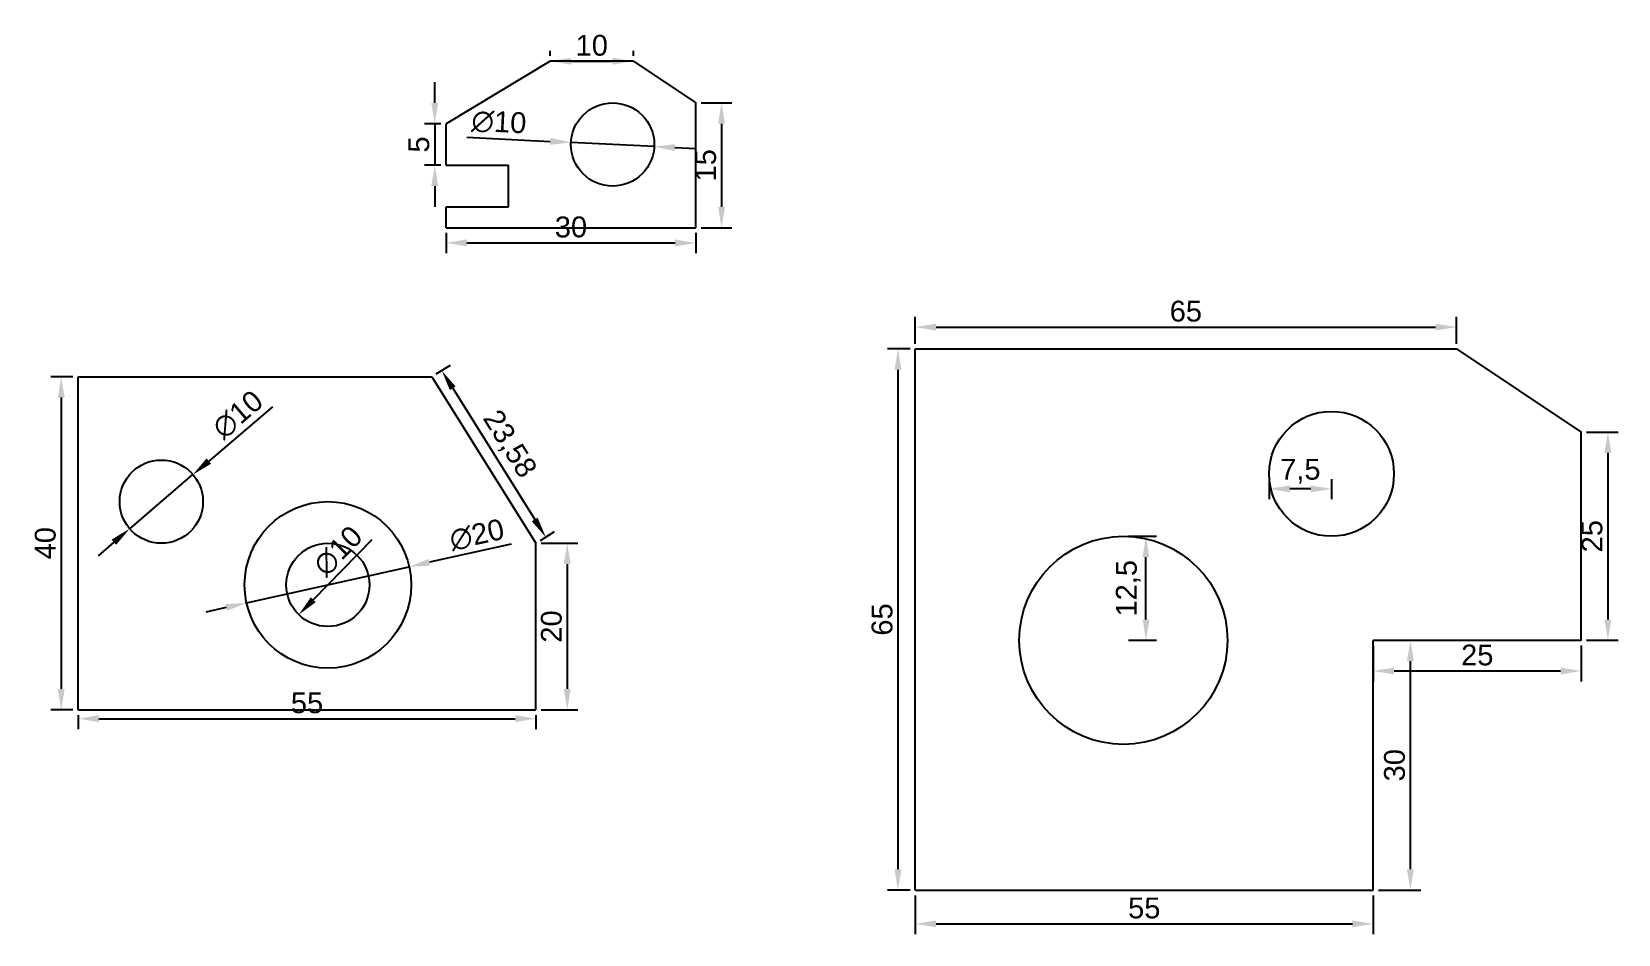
# Model space of a CAD drawing. Header units: millimetres. Extents: x 7270 to 7460, y 6341 to 6449.
import ezdxf

# ---------------------------------------------------------------- set-up
doc = ezdxf.new("R2010")
doc.units = ezdxf.units.MM
doc.styles.get("Standard").update_dxf_attribs({"font": 'arial.ttf'})
doc.dimstyles.new('ISO-25', dxfattribs={"dimtxt": 2.5, "dimasz": 2.5, "dimexe": 1.25, "dimexo": 0.625, "dimtad": 1, "dimtxsty": 'Standard', "dimcen": 2.5, "dimadec": 0, "dimazin": 0, "dimtfac": 1, "dimtmove": 0, "dimatfit": 3, "dimfxl": 1, "dimarcsym": 0})

# ---------------------------------------------------------------- blocks, each defined once
blk = doc.blocks.new('*D2')
at = {"color": 0, "lineweight": -2, "transparency": 16777216}
for p, q in [((7375.18, 6411), (7372.48, 6411)), ((7373.73, 6408.5), (7373.73, 6348.5)), ((7375.18, 6346), (7372.48, 6346))]:
    blk.add_line(p, q, dxfattribs=at)
at = {"color": 0, "transparency": 16777216}
for points in [[(7373.31, 6408.5), (7374.15, 6408.5), (7373.73, 6411)], [(7373.31, 6348.5), (7374.15, 6348.5), (7373.73, 6346)]]:
    blk.add_solid(points, dxfattribs=at)
at = {"layer": 'Defpoints', "color": 0, "transparency": 16777216}
for p in [(7375.81, 6411), (7373.73, 6346), (7375.81, 6346)]:
    blk.add_point(p, dxfattribs=at)
at = {"color": 0, "transparency": 16777216, "insert": (7371.83, 6378.5), "char_height": 2.5, "attachment_point": 5, "rotation": 90}
blk.add_mtext('65', dxfattribs=at)
blk = doc.blocks.new('*D3')
at = {"color": 0, "lineweight": -2, "transparency": 16777216}
for p, q in [((7375.81, 6345.37), (7375.81, 6340.7)), ((7430.81, 6345.37), (7430.81, 6340.7)), ((7378.31, 6341.95), (7428.31, 6341.95))]:
    blk.add_line(p, q, dxfattribs=at)
at = {"color": 0, "transparency": 16777216}
for points in [[(7378.31, 6342.36), (7378.31, 6341.53), (7375.81, 6341.95)], [(7428.31, 6342.36), (7428.31, 6341.53), (7430.81, 6341.95)]]:
    blk.add_solid(points, dxfattribs=at)
at = {"layer": 'Defpoints', "color": 0, "transparency": 16777216}
for p in [(7375.81, 6346), (7430.81, 6346), (7430.81, 6341.95)]:
    blk.add_point(p, dxfattribs=at)
at = {"color": 0, "transparency": 16777216, "insert": (7403.31, 6343.84), "char_height": 2.5, "attachment_point": 5}
blk.add_mtext('55', dxfattribs=at)
blk = doc.blocks.new('*D4')
at = {"color": 0, "lineweight": -2, "transparency": 16777216}
for p, q in [((7431.43, 6376), (7436.53, 6376)), ((7435.28, 6348.5), (7435.28, 6373.5)), ((7431.43, 6346), (7436.53, 6346))]:
    blk.add_line(p, q, dxfattribs=at)
at = {"color": 0, "transparency": 16777216}
for points in [[(7434.86, 6373.5), (7435.69, 6373.5), (7435.28, 6376)], [(7434.86, 6348.5), (7435.69, 6348.5), (7435.28, 6346)]]:
    blk.add_solid(points, dxfattribs=at)
at = {"layer": 'Defpoints', "color": 0, "transparency": 16777216}
for p in [(7430.81, 6376), (7435.28, 6376), (7430.81, 6346)]:
    blk.add_point(p, dxfattribs=at)
at = {"color": 0, "transparency": 16777216, "insert": (7433.38, 6361), "char_height": 2.5, "attachment_point": 5, "rotation": 90}
blk.add_mtext('30', dxfattribs=at)
blk = doc.blocks.new('*D5')
at = {"color": 0, "lineweight": -2, "transparency": 16777216}
for p, q in [((7430.81, 6375.37), (7430.81, 6371.07)), ((7455.81, 6375.37), (7455.81, 6371.07)), ((7433.31, 6372.32), (7453.31, 6372.32))]:
    blk.add_line(p, q, dxfattribs=at)
at = {"color": 0, "transparency": 16777216}
for points in [[(7433.31, 6372.73), (7433.31, 6371.9), (7430.81, 6372.32)], [(7453.31, 6372.73), (7453.31, 6371.9), (7455.81, 6372.32)]]:
    blk.add_solid(points, dxfattribs=at)
at = {"layer": 'Defpoints', "color": 0, "transparency": 16777216}
for p in [(7430.81, 6376), (7455.81, 6376), (7455.81, 6372.32)]:
    blk.add_point(p, dxfattribs=at)
at = {"color": 0, "transparency": 16777216, "insert": (7443.31, 6374.22), "char_height": 2.5, "attachment_point": 5}
blk.add_mtext('25', dxfattribs=at)
blk = doc.blocks.new('*D6')
at = {"color": 0, "lineweight": -2, "transparency": 16777216}
for p, q in [((7375.81, 6411.62), (7375.81, 6414.87)), ((7440.81, 6411.62), (7440.81, 6414.87)), ((7378.31, 6413.62), (7438.31, 6413.62))]:
    blk.add_line(p, q, dxfattribs=at)
at = {"color": 0, "transparency": 16777216}
for points in [[(7378.31, 6414.03), (7378.31, 6413.2), (7375.81, 6413.62)], [(7438.31, 6414.03), (7438.31, 6413.2), (7440.81, 6413.62)]]:
    blk.add_solid(points, dxfattribs=at)
at = {"layer": 'Defpoints', "color": 0, "transparency": 16777216}
for p in [(7440.81, 6413.62), (7375.81, 6411), (7440.81, 6411)]:
    blk.add_point(p, dxfattribs=at)
at = {"color": 0, "transparency": 16777216, "insert": (7408.31, 6415.52), "char_height": 2.5, "attachment_point": 5}
blk.add_mtext('65', dxfattribs=at)
blk = doc.blocks.new('*D7')
at = {"color": 0, "lineweight": -2, "transparency": 16777216}
for p, q in [((7456.43, 6401), (7460.25, 6401)), ((7459, 6398.5), (7459, 6378.5)), ((7456.43, 6376), (7460.25, 6376))]:
    blk.add_line(p, q, dxfattribs=at)
at = {"color": 0, "transparency": 16777216}
for points in [[(7458.58, 6398.5), (7459.41, 6398.5), (7459, 6401)], [(7458.58, 6378.5), (7459.41, 6378.5), (7459, 6376)]]:
    blk.add_solid(points, dxfattribs=at)
at = {"layer": 'Defpoints', "color": 0, "transparency": 16777216}
for p in [(7455.81, 6401), (7455.81, 6376), (7459, 6376)]:
    blk.add_point(p, dxfattribs=at)
at = {"color": 0, "transparency": 16777216, "insert": (7457.1, 6388.5), "char_height": 2.5, "attachment_point": 5, "rotation": 90}
blk.add_mtext('25', dxfattribs=at)
blk = doc.blocks.new('*D8')
at = {"color": 0, "lineweight": -2, "transparency": 16777216}
for p, q in [((7401.43, 6388.5), (7404.77, 6388.5)), ((7403.52, 6378.5), (7403.52, 6386)), ((7401.43, 6376), (7404.77, 6376))]:
    blk.add_line(p, q, dxfattribs=at)
at = {"color": 0, "transparency": 16777216}
for points in [[(7403.11, 6386), (7403.94, 6386), (7403.52, 6388.5)], [(7403.11, 6378.5), (7403.94, 6378.5), (7403.52, 6376)]]:
    blk.add_solid(points, dxfattribs=at)
at = {"layer": 'Defpoints', "color": 0, "transparency": 16777216}
for p in [(7400.81, 6388.5), (7403.52, 6388.5), (7400.81, 6376)]:
    blk.add_point(p, dxfattribs=at)
at = {"color": 0, "transparency": 16777216, "insert": (7401.39, 6382.25), "char_height": 2.5, "attachment_point": 5, "rotation": 90}
blk.add_mtext('12,5', dxfattribs=at)
blk = doc.blocks.new('*D9')
at = {"color": 0, "lineweight": -2, "transparency": 16777216}
for p, q in [((7418.31, 6395.37), (7418.31, 6392.94)), ((7425.81, 6395.37), (7425.81, 6392.94)), ((7423.31, 6394.19), (7420.81, 6394.19))]:
    blk.add_line(p, q, dxfattribs=at)
at = {"color": 0, "transparency": 16777216}
for points in [[(7420.81, 6394.61), (7420.81, 6393.77), (7418.31, 6394.19)], [(7423.31, 6394.61), (7423.31, 6393.77), (7425.81, 6394.19)]]:
    blk.add_solid(points, dxfattribs=at)
at = {"layer": 'Defpoints', "color": 0, "transparency": 16777216}
for p in [(7418.31, 6396), (7425.81, 6396), (7418.31, 6394.19)]:
    blk.add_point(p, dxfattribs=at)
at = {"color": 0, "transparency": 16777216, "insert": (7422.06, 6396.31), "char_height": 2.5, "attachment_point": 5}
blk.add_mtext('7,5', dxfattribs=at)
blk = doc.blocks.new('*D18')
at = {"color": 0, "lineweight": -2, "transparency": 16777216}
for p, q in [((7274.63, 6407.66), (7271.97, 6407.66)), ((7273.22, 6405.16), (7273.22, 6370.16)), ((7274.63, 6367.66), (7271.97, 6367.66))]:
    blk.add_line(p, q, dxfattribs=at)
at = {"color": 0, "transparency": 16777216}
for points in [[(7272.81, 6405.16), (7273.64, 6405.16), (7273.22, 6407.66)], [(7272.81, 6370.16), (7273.64, 6370.16), (7273.22, 6367.66)]]:
    blk.add_solid(points, dxfattribs=at)
at = {"layer": 'Defpoints', "color": 0, "transparency": 16777216}
for p in [(7275.25, 6407.66), (7273.22, 6367.66), (7275.25, 6367.66)]:
    blk.add_point(p, dxfattribs=at)
at = {"color": 0, "transparency": 16777216, "insert": (7271.32, 6387.66), "char_height": 2.5, "attachment_point": 5, "rotation": 90}
blk.add_mtext('40', dxfattribs=at)
blk = doc.blocks.new('*D19')
at = {"color": 0, "lineweight": -2, "transparency": 16777216}
for p, q in [((7275.25, 6367.03), (7275.25, 6365.34)), ((7330.25, 6367.03), (7330.25, 6365.34)), ((7277.75, 6366.59), (7327.75, 6366.59))]:
    blk.add_line(p, q, dxfattribs=at)
at = {"color": 0, "transparency": 16777216}
for points in [[(7277.75, 6367.01), (7277.75, 6366.17), (7275.25, 6366.59)], [(7327.75, 6367.01), (7327.75, 6366.17), (7330.25, 6366.59)]]:
    blk.add_solid(points, dxfattribs=at)
at = {"layer": 'Defpoints', "color": 0, "transparency": 16777216}
for p in [(7275.25, 6367.66), (7330.25, 6367.66), (7330.25, 6366.59)]:
    blk.add_point(p, dxfattribs=at)
at = {"color": 0, "transparency": 16777216, "insert": (7302.75, 6368.48), "char_height": 2.5, "attachment_point": 5}
blk.add_mtext('55', dxfattribs=at)
blk = doc.blocks.new('*D20')
at = {"color": 0, "lineweight": -2, "transparency": 16777216}
for p, q in [((7298.59, 6404.06), (7290.95, 6397.53)), ((7281.45, 6389.41), (7289.05, 6395.91)), ((7279.55, 6387.78), (7277.65, 6386.16))]:
    blk.add_line(p, q, dxfattribs=at)
at = {"color": 0, "transparency": 16777216}
for points in [[(7290.68, 6397.85), (7291.22, 6397.21), (7289.05, 6395.91)], [(7279.28, 6388.1), (7279.82, 6387.47), (7281.45, 6389.41)]]:
    blk.add_solid(points, dxfattribs=at)
at = {"layer": 'Defpoints', "color": 0, "transparency": 16777216}
for p in [(7289.05, 6395.91), (7281.45, 6389.41)]:
    blk.add_point(p, dxfattribs=at)
at = {"color": 0, "transparency": 16777216, "insert": (7294.44, 6403.1), "char_height": 2.5, "attachment_point": 5, "rotation": 40.5222}
blk.add_mtext('∅10', dxfattribs=at)
blk = doc.blocks.new('*D21')
at = {"color": 0, "lineweight": -2, "transparency": 16777216}
for p, q in [((7318.28, 6407.99), (7319.99, 6409.05)), ((7320.25, 6406.27), (7330.1, 6390.51)), ((7330.78, 6387.99), (7332.49, 6389.05))]:
    blk.add_line(p, q, dxfattribs=at)
at = {"color": 0, "transparency": 16777216}
for points in [[(7320.6, 6406.49), (7319.9, 6406.05), (7318.93, 6408.39)], [(7330.45, 6390.73), (7329.75, 6390.29), (7331.43, 6388.39)]]:
    blk.add_solid(points, dxfattribs=at)
at = {"layer": 'Defpoints', "color": 0, "transparency": 16777216}
for p in [(7317.75, 6407.66), (7331.43, 6388.39), (7330.25, 6387.66)]:
    blk.add_point(p, dxfattribs=at)
at = {"color": 0, "transparency": 16777216, "insert": (7326.98, 6399.52), "char_height": 2.5, "attachment_point": 5, "rotation": 302.0054}
blk.add_mtext('23,58', dxfattribs=at)
blk = doc.blocks.new('*D22')
at = {"color": 0, "lineweight": -2, "transparency": 16777216}
for p, q in [((7330.88, 6387.66), (7335.26, 6387.66)), ((7334.01, 6385.16), (7334.01, 6370.16)), ((7330.88, 6367.66), (7335.26, 6367.66))]:
    blk.add_line(p, q, dxfattribs=at)
at = {"color": 0, "transparency": 16777216}
for points in [[(7333.59, 6385.16), (7334.42, 6385.16), (7334.01, 6387.66)], [(7333.59, 6370.16), (7334.42, 6370.16), (7334.01, 6367.66)]]:
    blk.add_solid(points, dxfattribs=at)
at = {"layer": 'Defpoints', "color": 0, "transparency": 16777216}
for p in [(7330.25, 6387.66), (7330.25, 6367.66), (7334.01, 6367.66)]:
    blk.add_point(p, dxfattribs=at)
at = {"color": 0, "transparency": 16777216, "insert": (7332.11, 6377.66), "char_height": 2.5, "attachment_point": 5, "rotation": 90}
blk.add_mtext('20', dxfattribs=at)
blk = doc.blocks.new('*D23')
at = {"color": 0, "lineweight": -2, "transparency": 16777216}
blk.add_line((7310.53, 6388.05), (7303.5, 6380.87), dxfattribs=at)
at = {"color": 0, "transparency": 16777216}
blk.add_solid([(7303.2, 6381.16), (7303.8, 6380.58), (7301.75, 6379.08)], dxfattribs=at)
at = {"layer": 'Defpoints', "color": 0, "transparency": 16777216}
for p in [(7308.75, 6386.23), (7301.75, 6379.08)]:
    blk.add_point(p, dxfattribs=at)
at = {"color": 0, "transparency": 16777216, "insert": (7306.48, 6386.73), "char_height": 2.5, "attachment_point": 5, "rotation": 45.6046}
blk.add_mtext('∅10', dxfattribs=at)
blk = doc.blocks.new('*D24')
at = {"color": 0, "lineweight": -2, "transparency": 16777216}
for p, q in [((7327.26, 6387.55), (7317.45, 6385.37)), ((7295.49, 6380.49), (7315.01, 6384.83)), ((7293.05, 6379.94), (7290.61, 6379.4))]:
    blk.add_line(p, q, dxfattribs=at)
at = {"color": 0, "transparency": 16777216}
for points in [[(7317.36, 6385.78), (7317.54, 6384.97), (7315.01, 6384.83)], [(7292.96, 6380.35), (7293.14, 6379.54), (7295.49, 6380.49)]]:
    blk.add_solid(points, dxfattribs=at)
at = {"layer": 'Defpoints', "color": 0, "transparency": 16777216}
for p in [(7315.01, 6384.83), (7295.49, 6380.49)]:
    blk.add_point(p, dxfattribs=at)
at = {"color": 0, "transparency": 16777216, "insert": (7323.15, 6388.66), "char_height": 2.5, "attachment_point": 5, "rotation": 12.5448}
blk.add_mtext('∅20', dxfattribs=at)
blk = doc.blocks.new('*D31')
at = {"color": 0, "lineweight": -2, "transparency": 16777216}
for p, q in [((7321.93, 6436.43), (7331.96, 6435.93)), ((7344.45, 6435.3), (7334.46, 6435.8)), ((7346.94, 6435.17), (7349.44, 6435.05))]:
    blk.add_line(p, q, dxfattribs=at)
at = {"color": 0, "transparency": 16777216}
for points in [[(7331.98, 6436.35), (7331.94, 6435.51), (7334.46, 6435.8)], [(7346.96, 6435.59), (7346.92, 6434.76), (7344.45, 6435.3)]]:
    blk.add_solid(points, dxfattribs=at)
at = {"layer": 'Defpoints', "color": 0, "transparency": 16777216}
for p in [(7334.46, 6435.8), (7344.45, 6435.3)]:
    blk.add_point(p, dxfattribs=at)
at = {"color": 0, "transparency": 16777216, "insert": (7325.8, 6438.21), "char_height": 2.5, "attachment_point": 5, "rotation": 357.117}
blk.add_mtext('∅10', dxfattribs=at)
blk = doc.blocks.new('*D32')
at = {"color": 0, "lineweight": -2, "transparency": 16777216}
for p, q in [((7331.95, 6446.18), (7331.95, 6446.8)), ((7334.45, 6445.55), (7339.45, 6445.55)), ((7341.95, 6446.18), (7341.95, 6446.8))]:
    blk.add_line(p, q, dxfattribs=at)
at = {"color": 0, "transparency": 16777216}
for points in [[(7334.45, 6445.97), (7334.45, 6445.14), (7331.95, 6445.55)], [(7339.45, 6445.97), (7339.45, 6445.14), (7341.95, 6445.55)]]:
    blk.add_solid(points, dxfattribs=at)
at = {"layer": 'Defpoints', "color": 0, "transparency": 16777216}
for p in [(7331.95, 6445.55), (7341.95, 6445.55), (7341.95, 6445.55)]:
    blk.add_point(p, dxfattribs=at)
at = {"color": 0, "transparency": 16777216, "insert": (7336.95, 6447.45), "char_height": 2.5, "attachment_point": 5}
blk.add_mtext('10', dxfattribs=at)
blk = doc.blocks.new('*D33')
at = {"color": 0, "lineweight": -2, "transparency": 16777216}
for p, q in [((7319.45, 6424.93), (7319.45, 6422.48)), ((7349.45, 6424.93), (7349.45, 6422.48)), ((7321.95, 6423.73), (7346.95, 6423.73))]:
    blk.add_line(p, q, dxfattribs=at)
at = {"color": 0, "transparency": 16777216}
for points in [[(7321.95, 6424.15), (7321.95, 6423.31), (7319.45, 6423.73)], [(7346.95, 6424.15), (7346.95, 6423.31), (7349.45, 6423.73)]]:
    blk.add_solid(points, dxfattribs=at)
at = {"layer": 'Defpoints', "color": 0, "transparency": 16777216}
for p in [(7319.45, 6425.55), (7349.45, 6425.55), (7349.45, 6423.73)]:
    blk.add_point(p, dxfattribs=at)
at = {"color": 0, "transparency": 16777216, "insert": (7334.45, 6425.63), "char_height": 2.5, "attachment_point": 5}
blk.add_mtext('30', dxfattribs=at)
blk = doc.blocks.new('*D34')
at = {"color": 0, "lineweight": -2, "transparency": 16777216}
for p, q in [((7350.08, 6440.55), (7353.79, 6440.55)), ((7352.54, 6438.05), (7352.54, 6428.05)), ((7350.08, 6425.55), (7353.79, 6425.55))]:
    blk.add_line(p, q, dxfattribs=at)
at = {"color": 0, "transparency": 16777216}
for points in [[(7352.12, 6438.05), (7352.96, 6438.05), (7352.54, 6440.55)], [(7352.12, 6428.05), (7352.96, 6428.05), (7352.54, 6425.55)]]:
    blk.add_solid(points, dxfattribs=at)
at = {"layer": 'Defpoints', "color": 0, "transparency": 16777216}
for p in [(7349.45, 6440.55), (7349.45, 6425.55), (7352.54, 6425.55)]:
    blk.add_point(p, dxfattribs=at)
at = {"color": 0, "transparency": 16777216, "insert": (7350.64, 6433.05), "char_height": 2.5, "attachment_point": 5, "rotation": 90}
blk.add_mtext('15', dxfattribs=at)
blk = doc.blocks.new('*D35')
at = {"color": 0, "lineweight": -2, "transparency": 16777216}
for p, q in [((7318.09, 6440.55), (7318.09, 6443.05)), ((7318.83, 6438.05), (7316.84, 6438.05)), ((7318.09, 6438.05), (7318.09, 6433.05)), ((7318.83, 6433.05), (7316.84, 6433.05)), ((7318.09, 6430.55), (7318.09, 6428.05))]:
    blk.add_line(p, q, dxfattribs=at)
at = {"color": 0, "transparency": 16777216}
for points in [[(7317.67, 6440.55), (7318.5, 6440.55), (7318.09, 6438.05)], [(7317.67, 6430.55), (7318.5, 6430.55), (7318.09, 6433.05)]]:
    blk.add_solid(points, dxfattribs=at)
at = {"layer": 'Defpoints', "color": 0, "transparency": 16777216}
for p in [(7319.45, 6438.05), (7318.09, 6433.05), (7319.45, 6433.05)]:
    blk.add_point(p, dxfattribs=at)
at = {"color": 0, "transparency": 16777216, "insert": (7316.19, 6435.55), "char_height": 2.5, "attachment_point": 5, "rotation": 90}
blk.add_mtext('5', dxfattribs=at)

msp = doc.modelspace()

# ---------------------------------------------------------------- linework, layer by layer
for p, q in [((7331.952, 6445.552), (7319.452, 6438.052)), ((7341.952, 6445.552), (7331.952, 6445.552)), ((7341.952, 6445.552), (7349.452, 6440.552)), ((7349.452, 6425.552), (7349.452, 6440.552)), ((7319.452, 6433.052), (7319.452, 6438.052)), ((7319.452, 6433.052), (7326.952, 6433.052)), ((7326.952, 6428.052), (7326.952, 6433.052)), ((7319.452, 6428.052), (7326.952, 6428.052)), ((7319.452, 6425.552), (7319.452, 6428.052)), ((7319.452, 6425.552), (7349.452, 6425.552)), ((7375.805, 6345.996), (7375.805, 6410.996)), ((7375.805, 6410.996), (7440.805, 6410.996)), ((7440.805, 6410.996), (7455.805, 6400.996)), ((7275.251, 6367.657), (7275.251, 6407.657)), ((7275.251, 6407.657), (7317.751, 6407.657)), ((7317.751, 6407.657), (7330.251, 6387.657)), ((7455.805, 6375.996), (7455.805, 6400.996)), ((7330.251, 6367.657), (7330.251, 6387.657)), ((7430.805, 6345.996), (7430.805, 6375.996)), ((7455.805, 6375.996), (7430.805, 6375.996)), ((7275.251, 6367.657), (7330.251, 6367.657)), ((7375.805, 6345.996), (7430.805, 6345.996))]:
    msp.add_line(p, q)
for centre, radius in [((7339.452, 6435.552), 5), ((7425.805, 6395.996), 7.5), ((7285.251, 6392.657), 5), ((7305.251, 6382.657), 10), ((7400.805, 6375.996), 12.5), ((7305.251, 6382.657), 5)]:
    msp.add_circle(centre, radius)

# ---------------------------------------------------------------- dimensions: what is measured, and where the dimension line sits
for base, p1, p2, picture, middle in [((7341.952, 6445.552), (7331.952, 6445.552), (7341.952, 6445.552), '*D32', (7336.952, 6447.453)), ((7349.452, 6423.73), (7319.452, 6425.552), (7349.452, 6425.552), '*D33', (7334.452, 6425.633)), ((7440.805, 6413.618), (7375.805, 6410.996), (7440.805, 6410.996), '*D6', (7408.305, 6415.519)), ((7418.305, 6394.19), (7425.805, 6395.996), (7418.305, 6395.996), '*D9', (7422.055, 6396.312)), ((7455.805, 6372.315), (7430.805, 6375.996), (7455.805, 6375.996), '*D5', (7443.305, 6374.217)), ((7330.251, 6366.589), (7275.251, 6367.657), (7330.251, 6367.657), '*D19', (7302.751, 6368.485)), ((7430.805, 6341.946), (7375.805, 6345.996), (7430.805, 6345.996), '*D3', (7403.305, 6343.843))]:
    dim = msp.add_linear_dim(base=base, p1=p1, p2=p2, dimstyle='ISO-25')
    dim.commit()
    dim.dimension.update_dxf_attribs({"geometry": picture, "text_midpoint": middle})
for base, p1, p2, picture, middle in [((7318.086, 6433.052), (7319.452, 6438.052), (7319.452, 6433.052), '*D35', (7316.19, 6435.552)), ((7352.539, 6425.552), (7349.452, 6440.552), (7349.452, 6425.552), '*D34', (7350.638, 6433.052)), ((7373.731, 6345.996), (7375.805, 6410.996), (7375.805, 6345.996), '*D2', (7371.83, 6378.496)), ((7273.225, 6367.657), (7275.251, 6407.657), (7275.251, 6367.657), '*D18', (7271.323, 6387.657)), ((7458.998, 6375.996), (7455.805, 6400.996), (7455.805, 6375.996), '*D7', (7457.096, 6388.496)), ((7403.522, 6388.496), (7400.805, 6375.996), (7400.805, 6388.496), '*D8', (7401.395, 6382.246)), ((7334.007, 6367.657), (7330.251, 6387.657), (7330.251, 6367.657), '*D22', (7332.106, 6377.657)), ((7435.278, 6375.996), (7430.805, 6345.996), (7430.805, 6375.996), '*D4', (7433.376, 6360.996))]:
    dim = msp.add_linear_dim(base=base, p1=p1, p2=p2, angle=90, dimstyle='ISO-25')
    dim.commit()
    dim.dimension.update_dxf_attribs({"geometry": picture, "text_midpoint": middle})
for p1, p2, picture, middle in [((7344.445, 6435.3), (7334.458, 6435.803), '*D31', (7325.797, 6438.213)), ((7281.45, 6389.409), (7289.051, 6395.906), '*D20', (7294.438, 6403.104)), ((7295.489, 6380.485), (7315.012, 6384.829), '*D24', (7323.146, 6388.659))]:
    dim = msp.add_diameter_dim_2p(p1=p1, p2=p2, dimstyle='ISO-25')
    dim.commit()
    dim.dimension.update_dxf_attribs({"geometry": picture, "text_midpoint": middle})
dim = msp.add_aligned_dim(p1=(7317.751, 6407.657), p2=(7330.251, 6387.657), distance=1.386, dimstyle='ISO-25')
dim.commit()
dim.dimension.update_dxf_attribs({"geometry": '*D21', "text_midpoint": (7326.98, 6399.519)})
dim = msp.add_diameter_dim_2p(p1=(7308.749, 6386.23), p2=(7301.753, 6379.085), dimstyle='ISO-25')
dim.commit()
dim.dimension.update_dxf_attribs({"geometry": '*D23', "text_midpoint": (7307.889, 6385.352), "dimtype": 163})

doc.saveas('drawing.dxf')
